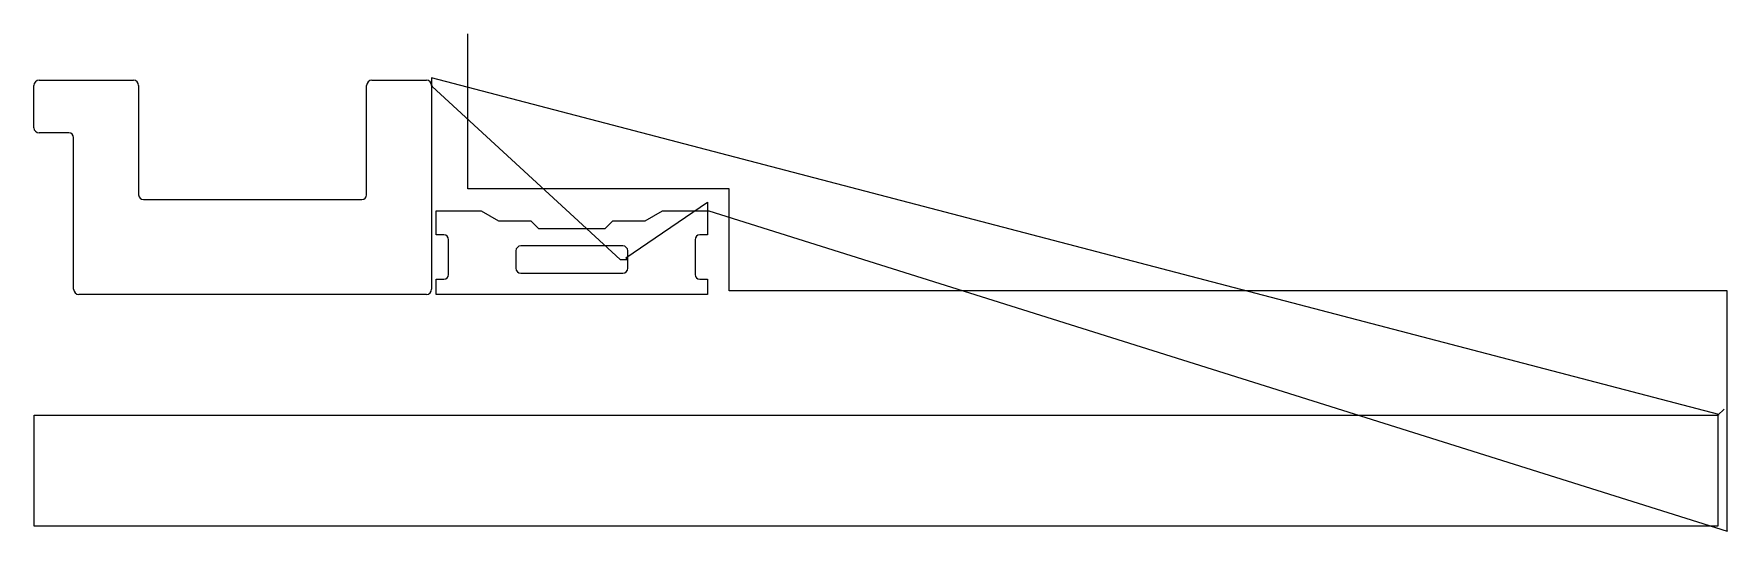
# Model space of a CAD drawing. Header units: metres. Extents: x 19 to 6832, y 0 to 2000.
import ezdxf

# ---------------------------------------------------------------- set-up
doc = ezdxf.new("R2010")
doc.units = ezdxf.units.M

msp = doc.modelspace()

# ---------------------------------------------------------------- linework, layer by layer
at = {"layer": 'TOOL_0'}
for p, q in [((1764.695, 1998.999), (1764.695, 1999.999)), ((1764.695, 1377.115), (1764.695, 1998.999)), ((19, 1622.703), (19, 1792.703)), ((39.75, 1813.453), (419.75, 1813.453)), ((440.5, 1792.703), (440.5, 1352.703)), ((1358, 1352.703), (1358, 1792.703)), ((1378.75, 1813.453), (1598.75, 1813.453)), ((6798.536, 469.537), (1619.5, 1823.41)), ((1619.5, 1823.41), (1619.5, 1792.703)), ((1619.5, 1792.703), (1619.5, 972.703)), ((1619.5, 1792.703), (1622.033, 1788.704)), ((1622.033, 1788.704), (2378.457, 1092.095)), ((159.75, 1601.953), (39.75, 1601.953)), ((179, 972.703), (179, 1582.703)), ((2815.981, 1377.115), (1764.695, 1377.115)), ((2815.981, 966.363), (2815.981, 1377.115)), ((459.75, 1333.453), (1338.75, 1333.453)), ((2401.386, 1099.166), (2729.207, 1322.845)), ((2729.207, 1322.845), (2729.207, 1287.845)), ((1637.707, 1191.345), (1637.707, 1287.845)), ((1637.707, 1287.845), (1818.658, 1287.845)), ((1818.658, 1287.845), (1887.94, 1247.845)), ((1887.94, 1247.845), (2018.768, 1247.845)), ((2018.768, 1247.845), (2048.768, 1217.845)), ((2318.147, 1217.845), (2348.147, 1247.845)), ((2348.147, 1247.845), (2478.975, 1247.845)), ((2478.975, 1247.845), (2548.257, 1287.845)), ((2548.257, 1287.845), (2729.208, 1287.845)), ((2729.207, 1287.845), (2729.207, 1191.345)), ((2729.208, 1287.845), (2734.208, 1287.845)), ((2734.208, 1287.845), (6831.835, 0)), ((1668.457, 1191.345), (1637.707, 1191.345)), ((1687.707, 1032.095), (1687.707, 1172.095)), ((2048.768, 1217.845), (2318.147, 1217.845)), ((2679.207, 1172.095), (2679.207, 1032.095)), ((2729.207, 1191.345), (2698.457, 1191.345)), ((1958.457, 1127.095), (1958.457, 1057.095)), ((2388.457, 1147.095), (1978.457, 1147.095)), ((2378.457, 1092.095), (2408.457, 1092.095)), ((2408.457, 1092.095), (2401.386, 1099.166)), ((2408.457, 1092.095), (2408.457, 1127.095)), ((2408.457, 1057.095), (2408.457, 1092.095)), ((1978.457, 1037.095), (2388.457, 1037.095)), ((1637.707, 951.345), (1637.707, 1012.845)), ((1637.707, 1012.845), (1668.457, 1012.845)), ((2698.457, 1012.845), (2729.207, 1012.845)), ((2729.207, 1012.845), (2729.207, 951.345)), ((6831.835, 966.363), (2815.981, 966.363)), ((6831.835, 1), (6831.835, 966.363)), ((1598.75, 951.953), (199.75, 951.953)), ((2729.207, 951.345), (1637.707, 951.345)), ((6819.749, 490.75), (6795, 466.001)), ((20, 20.001), (20, 466.001)), ((20, 466.001), (6795, 466.001)), ((6795, 466.001), (6798.536, 469.537)), ((6795, 466.001), (6795, 20.001)), ((6795, 20.001), (20, 20.001)), ((6831.835, 0), (6831.835, 1)), ((6831.835, 1), (6831.835, 0)), ((6831.835, 0), (6831.835, 1))]:
    msp.add_line(p, q, dxfattribs=at)
for centre, radius, start, end in [((39.75, 1792.703), 20.75, 90, 180), ((419.75, 1792.703), 20.75, 0, 90), ((1378.75, 1792.703), 20.75, 90, 180), ((1598.75, 1792.703), 20.75, 0, 90), ((39.75, 1622.703), 20.75, 180, 270), ((159.75, 1582.703), 19.25, 0, 90), ((459.75, 1352.703), 19.25, 180, 270), ((1338.75, 1352.703), 19.25, 270, 0), ((1668.457, 1172.095), 19.25, 0, 90), ((2698.457, 1172.095), 19.25, 90, 180), ((1978.457, 1127.095), 20, 90, 180), ((2388.457, 1127.095), 20, 0, 90), ((1668.457, 1032.095), 19.25, 270, 0), ((1978.457, 1057.095), 20, 180, 270), ((2388.457, 1057.095), 20, 270, 0), ((2698.457, 1032.095), 19.25, 180, 270), ((199.75, 972.703), 20.75, 180, 270), ((1598.75, 972.703), 20.75, 270, 0)]:
    msp.add_arc(centre, radius, start, end, dxfattribs=at)

doc.saveas('drawing.dxf')
